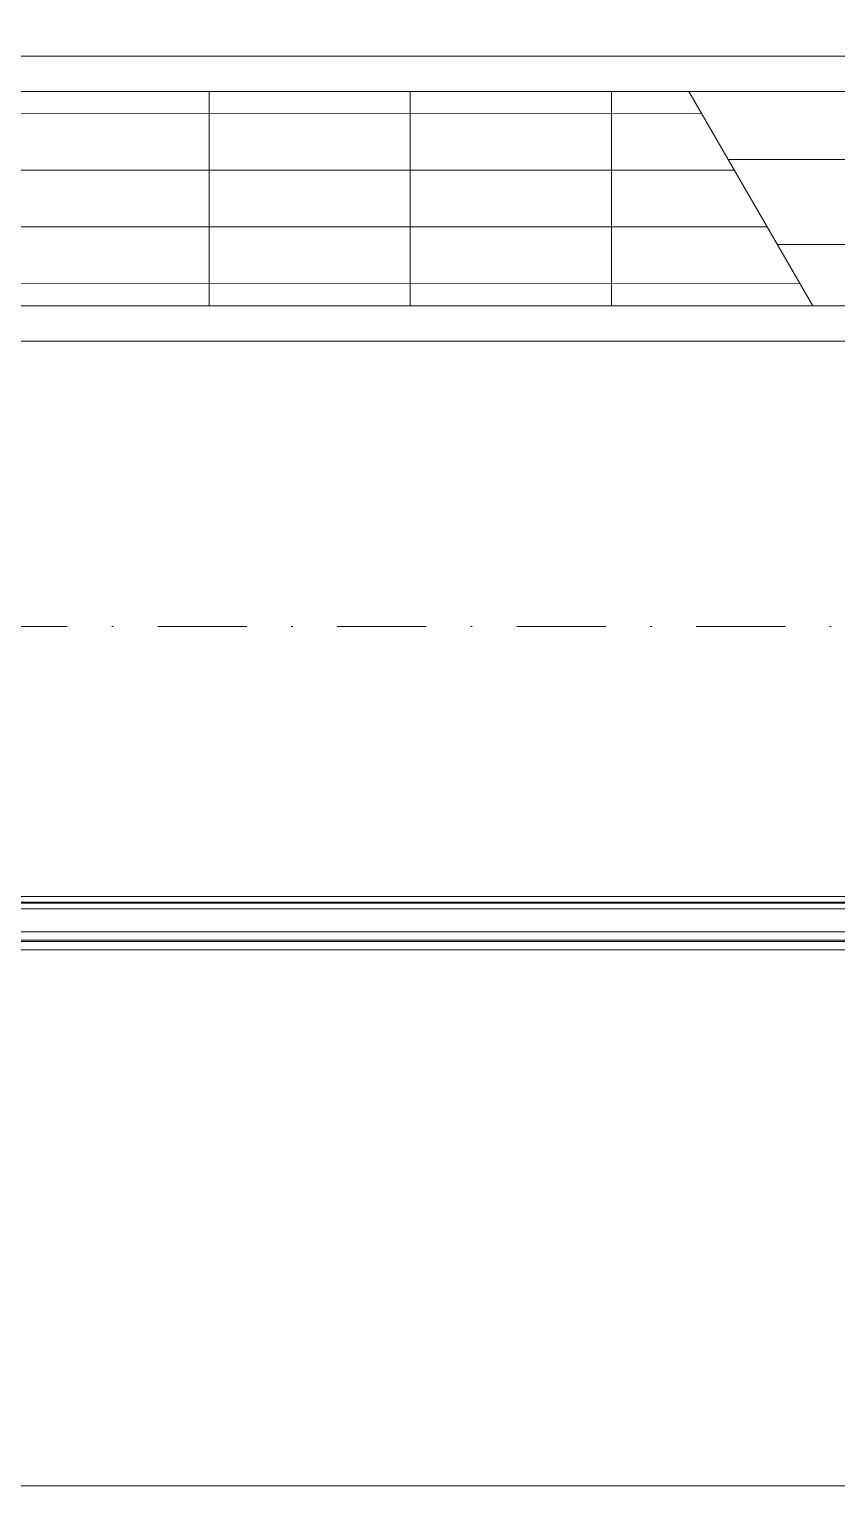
# Model space of a CAD drawing. Extents: x -2050 to 29725, y -1777 to 6820.
# Drawn here: x 7662.7 to 7719.4, y 284.7 to 386.9 of the extents above; entities that cross this region are included whole.
import ezdxf

# ---------------------------------------------------------------- set-up
doc = ezdxf.new("R2010")
doc.units = 0
doc.header["$LTSCALE"] = 25
doc.header["$MEASUREMENT"] = 0
doc.linetypes.add('DASHDOT2', pattern=[0.5, 0.25, -0.125, 0, -0.125])
doc.layers.get('0').update_dxf_attribs({"color": 9, "lineweight": 9})
for name, color, linetype, lineweight in [('06D', 9, 'Continuous', 9), ('10', 9, 'Continuous', 9), ('15', 9, 'Continuous', 9), ('24', 9, 'DASHDOT2', 9), ('32', 9, 'Continuous', 9)]:
    doc.layers.add(name, color=color, linetype=linetype, lineweight=lineweight)

# ---------------------------------------------------------------- blocks, each defined once
blk = doc.blocks.new('p-konvektor_audi')
for p, q in [((250, 89.48), (0, 89.47)), ((250, 89.47), (0, 89.48)), ((157.8, 71.95), (157.8, 86.98)), ((171.92, 71.94), (171.92, 86.98)), ((186.04, 71.94), (186.04, 86.98)), ((191.48, 71.95), (200.19, 86.99)), ((199.29, 85.44), (2.49, 85.42)), ((242.21, 82.69), (197.7, 82.69)), ((196.99, 81.46), (2.49, 81.45)), ((194.68, 77.48), (2.49, 77.47)), ((227.1, 76.72), (194.25, 76.73)), ((192.38, 73.51), (2.49, 73.49)), ((0, 69.47), (250, 69.47))]:
    blk.add_line(p, q)
for points in [[(250, 89.47), (0, 89.47), (0, 69.47), (250, 69.47)], [(247.51, 86.99), (247.51, 71.95), (2.49, 71.95), (2.49, 86.99)]]:
    blk.add_lwpolyline(points, close=True)
blk = doc.blocks.new('*U284')
at = {"layer": '15'}
for p, q in [((-1.47, -18.95), (-170.63, -18.95)), ((-1.47, -19.35), (-170.63, -19.35)), ((1.47, -18.95), (62.7, -18.95)), ((1.47, -19.35), (62.7, -19.35)), ((-1.47, -19.42), (-170.63, -19.42)), ((-1.47, -19.82), (-170.63, -19.82)), ((1.47, -19.42), (62.7, -19.42)), ((1.47, -19.82), (62.7, -19.82)), ((-1.47, -21.42), (-170.63, -21.42)), ((1.47, -21.42), (62.7, -21.42)), ((-1.47, -22.02), (-170.63, -22.02)), ((-1.47, -22.1), (-170.63, -22.1)), ((1.47, -22.02), (62.7, -22.02)), ((1.47, -22.1), (62.7, -22.1)), ((-1.47, -22.7), (-170.63, -22.7)), ((1.47, -22.7), (62.7, -22.7))]:
    blk.add_line(p, q, dxfattribs=at)

msp = doc.modelspace()

# ---------------------------------------------------------------- linework, layer by layer
at = {"layer": '06D'}
msp.add_lwpolyline([(7067.2, 861.68), (7067.2, 284.7), (9765.58, 284.7)], dxfattribs=at)
at = {"layer": '24'}
msp.add_lwpolyline([(6827.5, 345), (11027.5, 345)], dxfattribs=at)

# ---------------------------------------------------------------- block references
at = {"layer": '10'}
for p in [(7634.17, 345), (7867.5, 345)]:
    msp.add_blockref('*U284', p, dxfattribs=at)
at = {"layer": '32', "xscale": -1, "rotation": 180}
msp.add_blockref('p-konvektor_audi', (7517.5, 454.48), dxfattribs=at)

doc.saveas('drawing.dxf')
